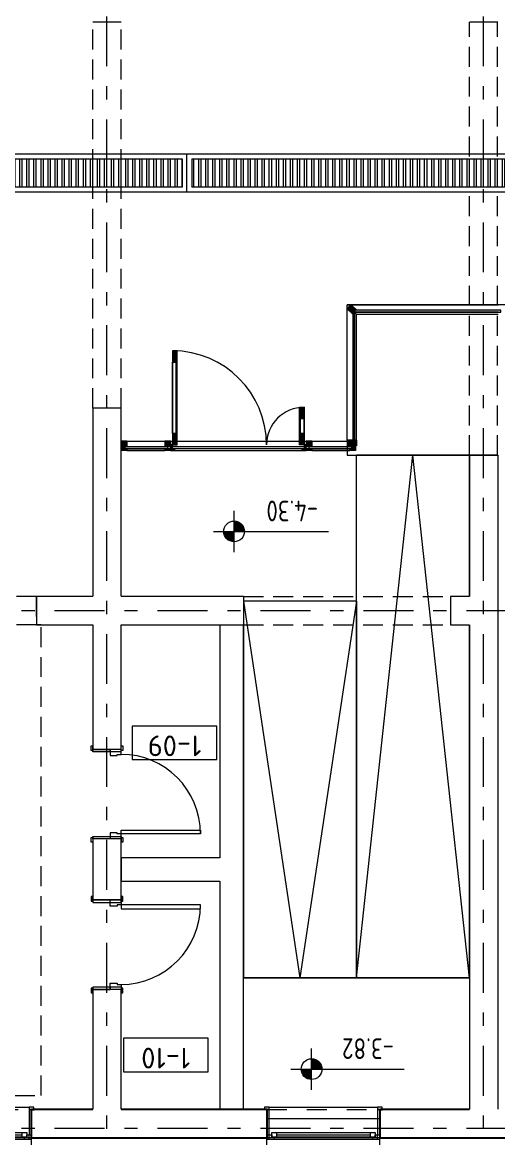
# Model space of a CAD drawing. Header units: millimetres. Extents: x 18162 to 7085488, y 72188 to 247925.
# Drawn here: x 26474 to 31523, y 78546 to 90396 of the extents above; entities that cross this region are included whole.
import ezdxf
from ezdxf.enums import TextEntityAlignment as Align

# ---------------------------------------------------------------- set-up
doc = ezdxf.new("R2010")
doc.units = ezdxf.units.MM
doc.header["$MEASUREMENT"] = 0
for name, pattern in [('Dashed', [423.333333, 211.666667, -211.666667]), ('Double Dashed', [1093.611073, 529.166651, -211.666656, 141.111112, -211.666656]), ('Hidden Line', [317.5, 211.666667, -105.833333]), ('Wipeout_Contour', [1000, 0, -1000])]:
    doc.linetypes.add(name, pattern=pattern)
for name, color, linetype in [('Archicad Doors', 7, 'Continuous'), ('Archicad Windows', 7, 'Continuous'), ('Archicad Zone Stamps', 7, 'Continuous'), ('Finish - Wall', 7, 'Continuous'), ('Interior - Equipment', 7, 'Continuous'), ('Model Unit - Zone A', 7, 'Continuous'), ('Structural - Bearing', 7, 'Continuous'), ('Structural - Grid', 7, 'Continuous')]:
    doc.layers.add(name, color=color, linetype=linetype)
doc.styles.add('GENERATED_STYLE_2', font='')
doc.styles.add('GENERATED_STYLE_3', font='', dxfattribs={"width": 0.8})
doc.styles.get('GENERATED_STYLE_2').set_extended_font_data('ISOCPEUR MON')
doc.styles.get('GENERATED_STYLE_3').set_extended_font_data('ISOCPEUR MON')

# ---------------------------------------------------------------- blocks, each defined once
blk = doc.blocks.new('Straight Ramp 27[1]_3', base_point=(30623, 80246))
at = {"color": 7, "linetype": 'Continuous', "lineweight": 5}
for p, q in [((31223, 85796), (30023, 85796)), ((30023, 80246), (30023, 85796)), ((30023, 80246), (30623, 85796)), ((31223, 80246), (30623, 85796)), ((31223, 80246), (31223, 85796)), ((31223, 80246), (30023, 80246))]:
    blk.add_line(p, q, dxfattribs=at)
blk = doc.blocks.new('Агуулах_1-09_9_3', base_point=(28090, 82741))
at = {"layer": 'Archicad Zone Stamps', "color": 7, "linetype": 'Continuous', "lineweight": 5}
for p, q in [((28540, 82918), (27640, 82918)), ((27640, 82918), (27640, 82563)), ((28540, 82563), (28540, 82918)), ((27640, 82563), (28540, 82563))]:
    blk.add_line(p, q, dxfattribs=at)
at = {"layer": 'Archicad Zone Stamps', "color": 7, "lineweight": 5, "style": 'GENERATED_STYLE_2'}
for tag, p in [('DUMMY_861', (27805, 82599)), ('ROOM_NUMBER', (28090, 82599))]:
    blk.add_attdef(tag, text='', height=220, rotation=180, dxfattribs=at).set_placement(p, align=Align.TOP_CENTER)
blk = doc.blocks.new('Агуулах_1-10_10_3', base_point=(27998, 79423))
at = {"layer": 'Archicad Zone Stamps', "color": 7, "linetype": 'Continuous', "lineweight": 5}
for p, q in [((28448, 79601), (27548, 79601)), ((27548, 79601), (27548, 79246)), ((28448, 79246), (28448, 79601)), ((27548, 79246), (28448, 79246))]:
    blk.add_line(p, q, dxfattribs=at)
at = {"layer": 'Archicad Zone Stamps', "color": 7, "lineweight": 5, "style": 'GENERATED_STYLE_2'}
for tag, p in [('DUMMY_861', (27735, 79281)), ('ROOM_NUMBER', (27998, 79281))]:
    blk.add_attdef(tag, text='', height=220, rotation=180, dxfattribs=at).set_placement(p, align=Align.TOP_CENTER)
blk = doc.blocks.new('Rectangular Door Opening 27[11]_3')
at = {"layer": 'Archicad Doors', "color": 7, "linetype": 'Hidden Line', "lineweight": 13}
for p, q in [((27223, 86296), (27223, 90396)), ((27523, 90396), (27223, 90396)), ((27523, 86296), (27523, 90396)), ((27523, 86296), (27223, 86296))]:
    blk.add_line(p, q, dxfattribs=at)
blk = doc.blocks.new('Door 27[12]_3')
at = {"layer": 'Archicad Doors', "color": 7, "linetype": 'Continuous', "lineweight": 13}
for p, q in [((27204, 82658), (27204, 82708)), ((27204, 82708), (27223, 82708)), ((27223, 82658), (27204, 82658)), ((27223, 82708), (27223, 82658)), ((27223, 82671), (27223, 82708)), ((27223, 82671), (27223, 82708)), ((27223, 82646), (27223, 82671)), ((27223, 82671), (27408, 82671)), ((27408, 82671), (27223, 82671)), ((27408, 82671), (27223, 82671)), ((27408, 82646), (27223, 82646)), ((27408, 82671), (27408, 82646)), ((27408, 82646), (27408, 82671)), ((27523, 82671), (27408, 82671)), ((27523, 82671), (27408, 82671)), ((27523, 82671), (27408, 82671)), ((27523, 82646), (27408, 82646)), ((27408, 82646), (27408, 82606)), ((27408, 82606), (27483, 82606)), ((27483, 82606), (27483, 82618)), ((27483, 82618), (27523, 82618)), ((27523, 82658), (27523, 82708)), ((27523, 82708), (27542, 82708)), ((27523, 82671), (27523, 82708)), ((27523, 82671), (27523, 82708)), ((27523, 82646), (27523, 82671)), ((27542, 82658), (27523, 82658)), ((27523, 82618), (27523, 82646)), ((27542, 82708), (27542, 82658)), ((27483, 81786), (27408, 81786)), ((27408, 81786), (27408, 81746)), ((27483, 81774), (27483, 81786)), ((27523, 81774), (27483, 81774)), ((27523, 81774), (27523, 81814)), ((27523, 81814), (28367, 81814)), ((27523, 81746), (27523, 81774)), ((28367, 81774), (27523, 81774)), ((28367, 81814), (28367, 81774)), ((27204, 81684), (27204, 81734)), ((27204, 81734), (27223, 81734)), ((27223, 81684), (27204, 81684)), ((27223, 81721), (27223, 81746)), ((27223, 81746), (27408, 81746)), ((27223, 81734), (27223, 81684)), ((27408, 81721), (27223, 81721)), ((27408, 81721), (27223, 81721)), ((27408, 81721), (27223, 81721)), ((27223, 81721), (27223, 81684)), ((27223, 81721), (27223, 81684)), ((27408, 81746), (27408, 81721)), ((27408, 81746), (27408, 81721)), ((27408, 81746), (27523, 81746)), ((27523, 81721), (27408, 81721)), ((27523, 81721), (27408, 81721)), ((27523, 81721), (27408, 81721)), ((27523, 81746), (27523, 81721)), ((27523, 81684), (27523, 81734)), ((27523, 81734), (27542, 81734)), ((27523, 81721), (27523, 81684)), ((27523, 81721), (27523, 81684)), ((27542, 81684), (27523, 81684)), ((27542, 81734), (27542, 81684))]:
    blk.add_line(p, q, dxfattribs=at)
blk.add_arc((27523, 81774), 844, 0, 90, dxfattribs=at)
blk = doc.blocks.new('Door 27[13]_3')
at = {"layer": 'Archicad Doors', "color": 7, "linetype": 'Continuous', "lineweight": 13}
for p, q in [((27223, 81108), (27204, 81108)), ((27204, 81108), (27204, 81058)), ((27204, 81058), (27223, 81058)), ((27223, 81058), (27223, 81108)), ((27223, 81071), (27223, 81108)), ((27223, 81071), (27223, 81108)), ((27408, 81071), (27223, 81071)), ((27223, 81071), (27223, 81046)), ((27408, 81071), (27223, 81071)), ((27408, 81071), (27223, 81071)), ((27408, 81046), (27408, 81071)), ((27408, 81046), (27408, 81071)), ((27523, 81071), (27408, 81071)), ((27523, 81071), (27408, 81071)), ((27523, 81071), (27408, 81071)), ((27542, 81108), (27523, 81108)), ((27523, 81108), (27523, 81058)), ((27523, 81071), (27523, 81108)), ((27523, 81071), (27523, 81108)), ((27523, 81046), (27523, 81071)), ((27523, 81058), (27542, 81058)), ((27542, 81058), (27542, 81108)), ((27223, 81046), (27408, 81046)), ((27408, 81046), (27523, 81046)), ((27408, 81006), (27408, 81046)), ((27483, 81006), (27408, 81006)), ((27523, 81018), (27483, 81018)), ((27483, 81018), (27483, 81006)), ((27523, 81046), (27523, 81018)), ((28367, 81018), (27523, 81018)), ((27523, 81018), (27523, 80978)), ((27523, 80978), (28367, 80978)), ((28367, 80978), (28367, 81018)), ((27204, 80134), (27204, 80084)), ((27223, 80134), (27204, 80134)), ((27408, 80146), (27223, 80146)), ((27223, 80146), (27223, 80121)), ((27223, 80084), (27223, 80134)), ((27223, 80121), (27408, 80121)), ((27408, 80121), (27223, 80121)), ((27408, 80121), (27223, 80121)), ((27223, 80121), (27223, 80084)), ((27223, 80121), (27223, 80084)), ((27408, 80186), (27483, 80186)), ((27408, 80146), (27408, 80186)), ((27408, 80121), (27408, 80146)), ((27408, 80146), (27408, 80121)), ((27523, 80146), (27408, 80146)), ((27523, 80121), (27408, 80121)), ((27523, 80121), (27408, 80121)), ((27523, 80121), (27408, 80121)), ((27483, 80186), (27483, 80174)), ((27483, 80174), (27523, 80174)), ((27523, 80174), (27523, 80146)), ((27523, 80146), (27523, 80121)), ((27523, 80134), (27523, 80084)), ((27542, 80134), (27523, 80134)), ((27523, 80121), (27523, 80084)), ((27523, 80121), (27523, 80084)), ((27542, 80084), (27542, 80134)), ((27204, 80084), (27223, 80084)), ((27523, 80084), (27542, 80084))]:
    blk.add_line(p, q, dxfattribs=at)
blk.add_arc((27523, 81018), 844, 270, 0, dxfattribs=at)
blk = doc.blocks.new('Rectangular Door Opening 27[18]_3')
at = {"layer": 'Archicad Doors', "color": 7, "linetype": 'Hidden Line', "lineweight": 13}
for p, q in [((26623, 84296), (21673, 84296)), ((21673, 84296), (21673, 83996)), ((26623, 84296), (26623, 83996)), ((26623, 83996), (21673, 83996))]:
    blk.add_line(p, q, dxfattribs=at)
blk = doc.blocks.new('Rectangular Door Opening 27[19]_3')
at = {"layer": 'Archicad Doors', "color": 7, "linetype": 'Hidden Line', "lineweight": 13}
for p, q in [((28823, 84296), (31023, 84296)), ((28823, 84296), (28823, 83996)), ((31023, 84296), (31023, 83996)), ((28823, 83996), (31023, 83996))]:
    blk.add_line(p, q, dxfattribs=at)
blk = doc.blocks.new('Straight Ramp 27[2]_3', base_point=(29423, 84246))
at = {"color": 7, "linetype": 'Continuous', "lineweight": 5}
for p, q in [((30023, 84246), (28823, 84246)), ((28823, 84246), (28823, 80246)), ((28823, 84246), (29423, 80246)), ((30023, 84246), (29423, 80246)), ((30023, 84246), (30023, 80246)), ((30023, 80246), (28823, 80246))]:
    blk.add_line(p, q, dxfattribs=at)
blk = doc.blocks.new('Rectangular Door Opening 27[21]_3')
at = {"layer": 'Archicad Doors', "color": 7, "linetype": 'Hidden Line', "lineweight": 13}
for p, q in [((31223, 85796), (31223, 90396)), ((31523, 90396), (31223, 90396)), ((31523, 85796), (31523, 90396)), ((31523, 85796), (31223, 85796))]:
    blk.add_line(p, q, dxfattribs=at)
blk = doc.blocks.new('Window 27[3]_3')
at = {"layer": 'Archicad Windows', "color": 7, "linetype": 'Continuous', "lineweight": 13}
for p, q in [((25398, 78871), (25348, 78871)), ((25348, 78871), (25348, 78846)), ((25348, 78846), (25398, 78846)), ((25373, 78846), (25348, 78846)), ((25373, 78846), (25348, 78846)), ((25398, 78846), (25373, 78846)), ((25373, 78846), (25373, 78576)), ((25373, 78576), (25373, 78846)), ((25373, 78576), (25373, 78846)), ((25398, 78871), (26548, 78871)), ((25398, 78846), (25398, 78871)), ((25398, 78576), (25398, 78846)), ((26598, 78871), (26548, 78871)), ((26548, 78871), (26548, 78846)), ((26573, 78846), (26548, 78846)), ((26548, 78846), (26548, 78576)), ((26548, 78846), (26598, 78846)), ((26573, 78576), (26573, 78846)), ((26573, 78576), (26573, 78846)), ((26573, 78576), (26573, 78846)), ((26573, 78846), (26598, 78846)), ((26573, 78846), (26598, 78846)), ((26598, 78846), (26598, 78871)), ((25373, 78576), (25398, 78576)), ((25373, 78576), (25398, 78576)), ((25373, 78546), (25373, 78576)), ((25373, 78546), (25373, 78576)), ((25398, 78576), (25423, 78576)), ((25398, 78526), (25398, 78576)), ((25423, 78601), (25473, 78601)), ((25423, 78551), (25423, 78601)), ((25423, 78576), (25423, 78551)), ((25473, 78601), (26473, 78601)), ((25473, 78601), (25473, 78551)), ((25473, 78601), (26473, 78601)), ((25473, 78576), (26473, 78576)), ((26473, 78551), (26473, 78601)), ((26473, 78601), (26523, 78601)), ((26523, 78601), (26523, 78551)), ((26523, 78551), (26523, 78576)), ((26523, 78576), (26548, 78576)), ((26548, 78576), (26573, 78576)), ((26548, 78576), (26573, 78576)), ((26548, 78526), (26548, 78576)), ((26573, 78546), (26573, 78576)), ((26573, 78546), (26573, 78576)), ((25373, 78536), (25373, 78546)), ((25373, 78536), (25373, 78546)), ((25373, 78526), (25373, 78536)), ((25373, 78526), (25373, 78536)), ((25398, 78526), (25373, 78526)), ((25373, 78446), (25373, 78526)), ((25448, 78526), (25398, 78526)), ((25423, 78551), (25448, 78551)), ((25473, 78551), (25423, 78551)), ((25448, 78551), (25448, 78526)), ((26498, 78526), (25448, 78526)), ((26473, 78551), (25473, 78551)), ((26523, 78551), (26473, 78551)), ((26498, 78526), (26498, 78551)), ((26498, 78551), (26523, 78551)), ((26548, 78526), (26498, 78526)), ((26573, 78526), (26548, 78526)), ((26573, 78536), (26573, 78546)), ((26573, 78536), (26573, 78546)), ((26573, 78526), (26573, 78536)), ((26573, 78526), (26573, 78536)), ((26573, 78446), (26573, 78526)), ((25373, 78326), (25373, 78446)), ((26573, 78326), (26573, 78446)), ((25373, 78326), (26573, 78326))]:
    blk.add_line(p, q, dxfattribs=at)
at = {"layer": 'Archicad Windows', "color": 7, "linetype": 'Dashed', "lineweight": 13}
blk.add_line((25373, 78846), (26573, 78846), dxfattribs=at)
blk = doc.blocks.new('Window 27[4]_3')
at = {"layer": 'Archicad Windows', "color": 7, "linetype": 'Continuous', "lineweight": 13}
for p, q in [((29098, 78871), (29048, 78871)), ((29048, 78871), (29048, 78846)), ((29048, 78846), (29098, 78846)), ((29073, 78846), (29048, 78846)), ((29073, 78846), (29048, 78846)), ((29098, 78846), (29073, 78846)), ((29073, 78846), (29073, 78576)), ((29073, 78576), (29073, 78846)), ((29073, 78576), (29073, 78846)), ((29098, 78871), (30248, 78871)), ((29098, 78846), (29098, 78871)), ((29098, 78576), (29098, 78846)), ((30298, 78871), (30248, 78871)), ((30248, 78871), (30248, 78846)), ((30273, 78846), (30248, 78846)), ((30248, 78846), (30248, 78576)), ((30248, 78846), (30298, 78846)), ((30273, 78576), (30273, 78846)), ((30273, 78576), (30273, 78846)), ((30273, 78576), (30273, 78846)), ((30273, 78846), (30298, 78846)), ((30273, 78846), (30298, 78846)), ((30298, 78846), (30298, 78871)), ((29073, 78576), (29098, 78576)), ((29073, 78576), (29098, 78576)), ((29073, 78546), (29073, 78576)), ((29073, 78546), (29073, 78576)), ((29098, 78576), (29123, 78576)), ((29098, 78526), (29098, 78576)), ((29123, 78601), (29173, 78601)), ((29123, 78551), (29123, 78601)), ((29123, 78576), (29123, 78551)), ((29173, 78601), (30173, 78601)), ((29173, 78601), (29173, 78551)), ((29173, 78601), (30173, 78601)), ((29173, 78576), (30173, 78576)), ((30173, 78551), (30173, 78601)), ((30173, 78601), (30223, 78601)), ((30223, 78601), (30223, 78551)), ((30223, 78551), (30223, 78576)), ((30223, 78576), (30248, 78576)), ((30248, 78576), (30273, 78576)), ((30248, 78576), (30273, 78576)), ((30248, 78526), (30248, 78576)), ((30273, 78546), (30273, 78576)), ((30273, 78546), (30273, 78576)), ((29073, 78536), (29073, 78546)), ((29073, 78536), (29073, 78546)), ((29073, 78526), (29073, 78536)), ((29073, 78526), (29073, 78536)), ((29098, 78526), (29073, 78526)), ((29073, 78446), (29073, 78526)), ((29148, 78526), (29098, 78526)), ((29123, 78551), (29148, 78551)), ((29173, 78551), (29123, 78551)), ((29148, 78551), (29148, 78526)), ((30198, 78526), (29148, 78526)), ((30173, 78551), (29173, 78551)), ((30223, 78551), (30173, 78551)), ((30198, 78526), (30198, 78551)), ((30198, 78551), (30223, 78551)), ((30248, 78526), (30198, 78526)), ((30273, 78526), (30248, 78526)), ((30273, 78536), (30273, 78546)), ((30273, 78536), (30273, 78546)), ((30273, 78526), (30273, 78536)), ((30273, 78526), (30273, 78536)), ((30273, 78446), (30273, 78526)), ((29073, 78326), (29073, 78446)), ((30273, 78326), (30273, 78446)), ((29073, 78326), (30273, 78326))]:
    blk.add_line(p, q, dxfattribs=at)
at = {"layer": 'Archicad Windows', "color": 7, "linetype": 'Dashed', "lineweight": 13}
blk.add_line((29073, 78846), (30273, 78846), dxfattribs=at)
blk = doc.blocks.new('Standard grid marker[17]_3', base_point=(18162, 78646))
at = {"layer": 'Structural - Grid', "color": 13, "linetype": 'Double Dashed', "lineweight": 13}
blk.add_line((19162, 78646), (53724, 78646), dxfattribs=at)
at = {"layer": 'Structural - Grid', "color": 13, "lineweight": 13, "style": 'GENERATED_STYLE_3'}
blk.add_attdef('AC_MarkerText_1', text='', height=250, rotation=180, dxfattribs=at).set_placement((55024, 78521), align=Align.TOP_CENTER)
blk = doc.blocks.new('Standard grid marker[18]_3', base_point=(18162, 84146))
at = {"layer": 'Structural - Grid', "color": 13, "linetype": 'Double Dashed', "lineweight": 13}
blk.add_line((19162, 84146), (53724, 84146), dxfattribs=at)
at = {"layer": 'Structural - Grid', "color": 13, "lineweight": 13, "style": 'GENERATED_STYLE_3'}
blk.add_attdef('AC_MarkerText_1', text='', height=250, rotation=180, dxfattribs=at).set_placement((55024, 84021), align=Align.TOP_CENTER)
blk = doc.blocks.new('Standard grid marker[23]_3', base_point=(31373, 72524))
at = {"layer": 'Structural - Grid', "color": 13, "linetype": 'Double Dashed', "lineweight": 13}
blk.add_line((31373, 73524), (31373, 100185), dxfattribs=at)
at = {"layer": 'Structural - Grid', "color": 13, "lineweight": 13, "style": 'GENERATED_STYLE_3'}
blk.add_attdef('AC_MarkerText_1', text='', height=250, rotation=180, dxfattribs=at).set_placement((31373, 101360), align=Align.TOP_CENTER)
blk = doc.blocks.new('Standard grid marker[24]_3', base_point=(27373, 72524))
at = {"layer": 'Structural - Grid', "color": 13, "linetype": 'Double Dashed', "lineweight": 13}
blk.add_line((27373, 73524), (27373, 100185), dxfattribs=at)
at = {"layer": 'Structural - Grid', "color": 13, "lineweight": 13, "style": 'GENERATED_STYLE_3'}
blk.add_attdef('AC_MarkerText_1', text='', height=250, rotation=180, dxfattribs=at).set_placement((27373, 101360), align=Align.TOP_CENTER)

msp = doc.modelspace()

# ---------------------------------------------------------------- hatches: boundary and pattern name
at = {"linetype": 'Continuous', "lineweight": 13}
h = msp.add_hatch(dxfattribs=at)
h.set_pattern_fill('ANSI32_0003', color=8, style=0, pattern_type=2)
h.set_pattern_definition([(90, (-1077.17, 127250.74), (-75, 0), []), (90, (-1052.17, 127275.74), (-75, 0), [])])
h.paths.add_polyline_path([(28173.5, 88645.7), (28173.5, 88945.7), (24273.5, 88945.7), (24273.5, 88645.7)])
h = msp.add_hatch(dxfattribs=at)
h.set_pattern_fill('ANSI32_0003', color=8, style=0, pattern_type=2)
h.set_pattern_definition([(90, (2922.83, 127250.74), (-75, 0), []), (90, (2947.83, 127275.74), (-75, 0), [])])
h.paths.add_polyline_path([(32173.5, 88645.7), (32173.5, 88945.7), (28273.5, 88945.7), (28273.5, 88645.7)])
for points in [[(28724, 84986.5), (28834, 84986.5), (28825.7, 85028.6), (28801.8, 85064.3), (28766.1, 85088.2), (28724, 85096.5)], [(28724, 84986.5), (28614, 84986.5), (28622.4, 84944.4), (28646.3, 84908.8), (28681.9, 84884.9), (28724, 84876.5)], [(29546.4, 79274), (29656.4, 79274), (29648, 79316.1), (29624.2, 79351.8), (29588.5, 79375.7), (29546.4, 79384)], [(29546.4, 79274), (29436.4, 79274), (29444.8, 79232), (29468.6, 79196.3), (29504.3, 79172.4), (29546.4, 79164)]]:
    msp.add_hatch(color=13, dxfattribs=at).paths.add_polyline_path(points)

# ---------------------------------------------------------------- linework, layer by layer
at = {"color": 7, "linetype": 'Continuous', "lineweight": 5}
for p, q in [((28223.5, 88995.7), (24223.5, 88995.7)), ((28223.5, 88595.7), (28223.5, 88995.7)), ((28223.5, 88595.7), (28223.5, 88995.7)), ((32223.5, 88995.7), (28223.5, 88995.7)), ((28223.5, 88595.7), (28223.5, 88995.7)), ((28223.5, 88595.7), (28223.5, 88995.7)), ((28223.5, 88595.7), (28223.5, 88995.7)), ((28223.5, 88595.7), (28223.5, 88995.7)), ((24273.5, 88945.7), (28173.5, 88945.7)), ((28173.5, 88945.7), (28173.5, 88645.7)), ((28273.5, 88945.7), (32173.5, 88945.7)), ((28273.5, 88945.7), (28273.5, 88645.7)), ((28173.5, 88645.7), (24273.5, 88645.7)), ((32173.5, 88645.7), (28273.5, 88645.7)), ((24223.5, 88595.7), (28223.5, 88595.7)), ((28223.5, 88595.7), (32223.5, 88595.7))]:
    msp.add_line(p, q, dxfattribs=at)
at = {"color": 13, "linetype": 'Continuous', "lineweight": 13}
for p, q in [((28724, 84766.5), (28724, 85206.5)), ((28504, 84986.5), (29726.1, 84986.5)), ((29546.4, 79054), (29546.4, 79494)), ((29326.4, 79274), (30530.9, 79274))]:
    msp.add_line(p, q, dxfattribs=at)
for centre in [(28724, 84986.5), (29546.4, 79274)]:
    msp.add_circle(centre, 110, dxfattribs=at)
at = {"layer": 'Structural - Bearing', "color": 7, "linetype": 'Continuous', "lineweight": 20}
msp.add_line((31523.5, 90395.7), (31223.5, 90395.7), dxfattribs=at)
at = {"layer": 'Structural - Bearing', "color": 7, "linetype": 'Continuous', "lineweight": 13, "flags": 128}
msp.add_lwpolyline([(31223.5, 80245.7), (31223.5, 78745.7), (28823.5, 78745.7), (28823.5, 80245.7)], close=True, dxfattribs=at)

# ---------------------------------------------------------------- block references
at = {"color": 7, "linetype": 'Continuous', "lineweight": 5}
msp.add_blockref('Straight Ramp 27[1]_3', (30623.5, 80245.7), dxfattribs=at)
at = {"layer": 'Model Unit - Zone A', "color": 7, "linetype": 'Continuous', "lineweight": 5}
for name, p, values in [('Агуулах_1-09_9_3', (28090.4, 82740.8), {'ROOM_NUMBER': '1-09'}), ('Агуулах_1-10_10_3', (27998.1, 79423.3), {'ROOM_NUMBER': '1-10'})]:
    msp.add_blockref(name, p, dxfattribs=at).add_auto_attribs(values)

# ---------------------------------------------------------------- texts
at = {"color": 13, "lineweight": 13, "char_height": 220, "attachment_point": 7, "rotation": 180, "style": 'GENERATED_STYLE_3'}
for s, insert in [('\\A1;{\\pql;\\fISOCPEUR MON|b0|i0|c0|p0;\\W0.800000;-4.30}', (29616.1, 85314.4)), ('\\A1;{\\pql;\\fISOCPEUR MON|b0|i0|c0|p0;\\W0.800000;-3.82}', (30420.9, 79601.9))]:
    msp.add_mtext(s, dxfattribs=dict(at, insert=insert))

# ---------------------------------------------------------------- wipeouts: each hides what was drawn before it
at = {"color": 254, "linetype": 'Wipeout_Contour', "lineweight": 0, "ltscale": 363432.491705}
msp.add_wipeout([(28118.5, 86025.7), (28118.5, 86785.7), (28068.5, 86785.7), (28068.5, 86025.7)], dxfattribs=at).dxf.layer = 'Archicad Doors'
at = {"color": 254, "linetype": 'Wipeout_Contour', "lineweight": 0, "ltscale": 364002.350566}
msp.add_wipeout([(29418.5, 86025.7), (29468.5, 86025.7), (29468.5, 86185.7), (29418.5, 86185.7)], dxfattribs=at).dxf.layer = 'Archicad Doors'
at = {"color": 254, "linetype": 'Wipeout_Contour', "lineweight": 0, "ltscale": 361189.169136}
msp.add_wipeout([(27583.5, 85885.7), (27988.5, 85885.7), (27988.5, 85945.7), (27583.5, 85945.7)], dxfattribs=at).dxf.layer = 'Finish - Wall'
at = {"color": 254, "linetype": 'Wipeout_Contour', "lineweight": 0, "ltscale": 362427.253344}
msp.add_wipeout([(28048.5, 85885.7), (29488.5, 85885.7), (29488.5, 85945.7), (28048.5, 85945.7)], dxfattribs=at).dxf.layer = 'Finish - Wall'
at = {"color": 254, "linetype": 'Wipeout_Contour', "lineweight": 0, "ltscale": 363684.71262}
msp.add_wipeout([(29548.5, 85885.7), (29953.5, 85885.7), (29953.5, 85945.7), (29548.5, 85945.7)], dxfattribs=at).dxf.layer = 'Finish - Wall'
at = {"color": 254, "linetype": 'Wipeout_Contour', "lineweight": 0, "ltscale": 389601.681099}
msp.add_wipeout([(27523.5, 96545.7), (27223.5, 96545.7), (27223.5, 90395.7), (27523.5, 90395.7)], dxfattribs=at).dxf.layer = 'Structural - Bearing'
at = {"color": 254, "linetype": 'Wipeout_Contour', "lineweight": 0, "ltscale": 350856.967856}
msp.add_wipeout([(27523.5, 83995.7), (27223.5, 83995.7), (27223.5, 82670.7), (27523.5, 82670.7)], dxfattribs=at).dxf.layer = 'Structural - Bearing'
at = {"color": 254, "linetype": 'Wipeout_Contour', "lineweight": 0, "ltscale": 343501.827269}
msp.add_wipeout([(27523.5, 81720.7), (27223.5, 81720.7), (27223.5, 81070.7), (27523.5, 81070.7)], dxfattribs=at).dxf.layer = 'Structural - Bearing'
at = {"color": 254, "linetype": 'Wipeout_Contour', "lineweight": 0, "ltscale": 333326.78498}
msp.add_wipeout([(26573.5, 78545.7), (26573.5, 78535.7), (29073.5, 78535.7), (29073.5, 78545.7)], dxfattribs=at).dxf.layer = 'Structural - Bearing'

# ---------------------------------------------------------------- next in the draw order: hatches: boundary and pattern name
at = {"layer": 'Archicad Doors', "linetype": 'Continuous', "lineweight": 9}
for points in [[(28118.5, 86785.7), (28118.5, 86905.7), (28068.5, 86905.7), (28068.5, 86785.7)], [(29418.5, 86185.7), (29468.5, 86185.7), (29468.5, 86305.7), (29418.5, 86305.7)]]:
    msp.add_hatch(color=7, dxfattribs=at).paths.add_polyline_path(points)

# ---------------------------------------------------------------- next in the draw order: linework, layer by layer
at = {"layer": 'Archicad Doors', "color": 7, "linetype": 'Continuous', "lineweight": 13}
for p, q in [((28068.5, 86025.7), (28068.5, 86785.7)), ((28108.5, 86025.7), (28108.5, 86785.7)), ((28118.5, 86025.7), (28118.5, 86785.7)), ((29418.5, 86025.7), (29418.5, 86185.7)), ((29428.5, 86025.7), (29428.5, 86185.7)), ((29468.5, 86025.7), (29468.5, 86185.7))]:
    msp.add_line(p, q, dxfattribs=at)
at = {"layer": 'Archicad Doors', "color": 7, "linetype": 'Continuous', "lineweight": 13, "flags": 128}
for points in [[(28118.5, 86785.7), (28118.5, 86905.7), (28068.5, 86905.7), (28068.5, 86785.7)], [(28118.5, 86025.7), (28118.5, 86785.7), (28068.5, 86785.7), (28068.5, 86025.7)], [(29418.5, 86185.7), (29418.5, 86305.7), (29468.5, 86305.7), (29468.5, 86185.7)], [(29418.5, 86025.7), (29418.5, 86185.7), (29468.5, 86185.7), (29468.5, 86025.7)]]:
    msp.add_lwpolyline(points, close=True, dxfattribs=at)
at = {"layer": 'Finish - Wall', "color": 7, "linetype": 'Continuous', "lineweight": 13}
for p, q in [((27583.5, 85945.7), (27523.5, 85945.7)), ((28048.5, 85945.7), (27988.5, 85945.7)), ((29548.5, 85945.7), (29488.5, 85945.7)), ((30013.5, 85945.7), (29953.5, 85945.7))]:
    msp.add_line(p, q, dxfattribs=at)
at = {"layer": 'Finish - Wall', "color": 7, "linetype": 'Continuous', "lineweight": 13, "flags": 128}
for points in [[(27583.5, 85945.7), (27988.5, 85945.7)], [(28048.5, 85945.7), (29488.5, 85945.7)], [(29548.5, 85945.7), (29953.5, 85945.7)]]:
    msp.add_lwpolyline(points, dxfattribs=at)
at = {"layer": 'Structural - Bearing', "color": 7, "linetype": 'Continuous', "lineweight": 20}
for p, q in [((27523.5, 90395.7), (27223.5, 90395.7)), ((27223.5, 82670.7), (27223.5, 82707.7)), ((27408.5, 82670.7), (27223.5, 82670.7)), ((27523.5, 82670.7), (27408.5, 82670.7)), ((27523.5, 82670.7), (27523.5, 82707.7)), ((27223.5, 81720.7), (27223.5, 81683.7)), ((27408.5, 81720.7), (27223.5, 81720.7)), ((27523.5, 81720.7), (27408.5, 81720.7)), ((27523.5, 81720.7), (27523.5, 81683.7)), ((27223.5, 81070.7), (27223.5, 81107.7)), ((27408.5, 81070.7), (27223.5, 81070.7)), ((27523.5, 81070.7), (27408.5, 81070.7)), ((27523.5, 81070.7), (27523.5, 81107.7))]:
    msp.add_line(p, q, dxfattribs=at)
at = {"layer": 'Structural - Bearing', "color": 7, "linetype": 'Continuous', "lineweight": 20, "flags": 128}
for points in [[(27223.5, 83995.7), (27223.5, 82670.7)], [(27523.5, 82670.7), (27523.5, 83995.7)], [(27223.5, 81720.7), (27223.5, 81070.7)], [(27523.5, 81070.7), (27523.5, 81720.7)]]:
    msp.add_lwpolyline(points, dxfattribs=at)

# ---------------------------------------------------------------- next in the draw order: block references
at = {"layer": 'Archicad Doors', "color": 7, "linetype": 'Continuous', "lineweight": 13}
msp.add_blockref('Door 27[12]_3', (0, 0), dxfattribs=at)

# ---------------------------------------------------------------- next in the draw order: wipeouts: each hides what was drawn before it
at = {"color": 254, "linetype": 'Wipeout_Contour', "lineweight": 0, "ltscale": 360960.820881}
msp.add_wipeout([(27988.5, 85865.7), (27583.5, 85865.7), (27583.5, 85845.7), (27988.5, 85845.7)], dxfattribs=at).dxf.layer = 'Finish - Wall'
at = {"color": 254, "linetype": 'Wipeout_Contour', "lineweight": 0, "ltscale": 362199.684188}
msp.add_wipeout([(29488.5, 85865.7), (28048.5, 85865.7), (28048.5, 85845.7), (29488.5, 85845.7)], dxfattribs=at).dxf.layer = 'Finish - Wall'
at = {"color": 254, "linetype": 'Wipeout_Contour', "lineweight": 0, "ltscale": 363457.93201}
msp.add_wipeout([(29953.5, 85865.7), (29548.5, 85865.7), (29548.5, 85845.7), (29953.5, 85845.7)], dxfattribs=at).dxf.layer = 'Finish - Wall'
at = {"color": 254, "linetype": 'Wipeout_Contour', "lineweight": 0, "ltscale": 358868.81514}
msp.add_wipeout([(31223.5, 84295.7), (31023.5, 84295.7), (31023.5, 83995.7), (31223.5, 83995.7)], dxfattribs=at).dxf.layer = 'Structural - Bearing'
at = {"color": 254, "linetype": 'Wipeout_Contour', "lineweight": 0, "ltscale": 345338.6841}
msp.add_wipeout([(28573.5, 83995.7), (28573.5, 78845.7), (28823.5, 78845.7), (28823.5, 83995.7)], dxfattribs=at).dxf.layer = 'Structural - Bearing'
at = {"color": 254, "linetype": 'Wipeout_Contour', "lineweight": 0, "ltscale": 336260.505103}
msp.add_wipeout([(27223.5, 78845.7), (27523.5, 78845.7), (27523.5, 80120.7), (27223.5, 80120.7)], dxfattribs=at).dxf.layer = 'Structural - Bearing'

# ---------------------------------------------------------------- next in the draw order: linework, layer by layer
at = {"layer": 'Structural - Bearing', "color": 7, "linetype": 'Continuous', "lineweight": 20}
for p, q in [((31023.5, 84295.7), (31023.5, 83995.7)), ((27223.5, 80120.7), (27223.5, 80083.7)), ((27408.5, 80120.7), (27223.5, 80120.7)), ((27523.5, 80120.7), (27408.5, 80120.7)), ((27523.5, 80120.7), (27523.5, 80083.7))]:
    msp.add_line(p, q, dxfattribs=at)
at = {"layer": 'Structural - Bearing', "color": 7, "linetype": 'Continuous', "lineweight": 20, "flags": 128}
for points in [[(31223.5, 84295.7), (31023.5, 84295.7)], [(28573.5, 83995.7), (28573.5, 81520.7)], [(28823.5, 83995.7), (28573.5, 83995.7)], [(28823.5, 78845.7), (28823.5, 83995.7)], [(31023.5, 83995.7), (31223.5, 83995.7)], [(28573.5, 81270.7), (28573.5, 78845.7)], [(27223.5, 80120.7), (27223.5, 78845.7)], [(27523.5, 78845.7), (27523.5, 80120.7)], [(28573.5, 78845.7), (28823.5, 78845.7)]]:
    msp.add_lwpolyline(points, dxfattribs=at)

# ---------------------------------------------------------------- next in the draw order: block references
at = {"layer": 'Archicad Doors', "color": 7, "linetype": 'Continuous', "lineweight": 13}
msp.add_blockref('Door 27[13]_3', (0, 0), dxfattribs=at)

# ---------------------------------------------------------------- next in the draw order: wipeouts: each hides what was drawn before it
at = {"color": 254, "linetype": 'Wipeout_Contour', "lineweight": 0, "ltscale": 362276.413634}
msp.add_wipeout([(28018.5, 85885.7), (28018.5, 85865.7), (29518.5, 85865.7), (29518.5, 85885.7)], dxfattribs=at).dxf.layer = 'Finish - Wall'

# ---------------------------------------------------------------- next in the draw order: wipeouts: each hides what was drawn before it
at = {"color": 254, "linetype": 'Wipeout_Contour', "lineweight": 0, "ltscale": 361043.307628}
msp.add_wipeout([(27563.5, 85885.7), (27563.5, 85865.7), (28018.5, 85865.7), (28018.5, 85885.7)], dxfattribs=at).dxf.layer = 'Finish - Wall'
at = {"color": 254, "linetype": 'Wipeout_Contour', "lineweight": 0, "ltscale": 363527.187588}
msp.add_wipeout([(29518.5, 85885.7), (29518.5, 85865.7), (29973.5, 85865.7), (29973.5, 85885.7)], dxfattribs=at).dxf.layer = 'Finish - Wall'
at = {"color": 254, "linetype": 'Wipeout_Contour', "lineweight": 0, "ltscale": 352421.129926}
msp.add_wipeout([(31223.5, 78845.7), (31523.5, 78845.7), (31523.5, 85795.7), (31223.5, 85795.7)], dxfattribs=at).dxf.layer = 'Structural - Bearing'
at = {"color": 254, "linetype": 'Wipeout_Contour', "lineweight": 0, "ltscale": 344377.024637}
msp.add_wipeout([(28573.5, 81520.7), (27523.5, 81520.7), (27523.5, 81270.7), (28573.5, 81270.7)], dxfattribs=at).dxf.layer = 'Structural - Bearing'
at = {"color": 254, "linetype": 'Wipeout_Contour', "lineweight": 0, "ltscale": 500639.885377}
msp.add_wipeout([(26573.5, 78545.7), (29073.5, 78545.7), (29073.5, 78575.7), (29073.5, 78845.7), (26573.5, 78845.7), (26573.5, 78575.7)], dxfattribs=at).dxf.layer = 'Structural - Bearing'

# ---------------------------------------------------------------- next in the draw order: hatches: boundary and pattern name
at = {"layer": 'Archicad Doors', "linetype": 'Continuous', "lineweight": 9}
for points in [[(28118.5, 85905.7), (28118.5, 86025.7), (28068.5, 86025.7), (28068.5, 85905.7)], [(29418.5, 85905.7), (29468.5, 85905.7), (29468.5, 86025.7), (29418.5, 86025.7)], [(28048.5, 85850.7), (28093.5, 85850.7), (28093.5, 85855.7), (28068.5, 85855.7), (28068.5, 85905.7), (28048.5, 85905.7)], [(29488.5, 85905.7), (29468.5, 85905.7), (29468.5, 85855.7), (29443.5, 85855.7), (29443.5, 85850.7), (29488.5, 85850.7)]]:
    msp.add_hatch(color=7, dxfattribs=at).paths.add_polyline_path(points)
at = {"layer": 'Finish - Wall', "linetype": 'Continuous', "lineweight": 9}
for points in [[(27563.5, 85885.7), (27583.5, 85885.7), (27583.5, 85945.7), (27523.5, 85945.7), (27523.5, 85845.7), (27583.5, 85845.7), (27583.5, 85865.7), (27563.5, 85865.7)], [(27988.5, 85885.7), (28048.5, 85885.7), (28048.5, 85945.7), (27988.5, 85945.7)], [(29488.5, 85885.7), (29548.5, 85885.7), (29548.5, 85945.7), (29488.5, 85945.7)], [(29973.5, 85885.7), (29973.5, 85865.7), (29953.5, 85865.7), (29953.5, 85845.7), (30013.5, 85845.7), (30013.5, 85945.7), (29953.5, 85945.7), (29953.5, 85885.7)], [(27988.5, 85865.7), (27988.5, 85845.7), (28048.5, 85845.7), (28048.5, 85865.7)], [(29488.5, 85865.7), (29488.5, 85845.7), (29548.5, 85845.7), (29548.5, 85865.7)]]:
    msp.add_hatch(color=7, dxfattribs=at).paths.add_polyline_path(points)
at = {"layer": 'Finish - Wall', "linetype": 'Continuous', "lineweight": 13}
for points in [[(28018.5, 85865.7), (28018.5, 85885.7), (27563.5, 85885.7), (27563.5, 85865.7)], [(29973.5, 85865.7), (29973.5, 85885.7), (29518.5, 85885.7), (29518.5, 85865.7)]]:
    msp.add_hatch(color=7, dxfattribs=at).paths.add_polyline_path(points)

# ---------------------------------------------------------------- next in the draw order: linework, layer by layer
at = {"layer": 'Archicad Doors', "color": 7, "linetype": 'Continuous', "lineweight": 13, "flags": 128}
for points in [[(28118.5, 85905.7), (28118.5, 86025.7), (28068.5, 86025.7), (28068.5, 85905.7)], [(29418.5, 85905.7), (29418.5, 86025.7), (29468.5, 86025.7), (29468.5, 85905.7)], [(28048.5, 85850.7), (28093.5, 85850.7), (28093.5, 85855.7), (28068.5, 85855.7), (28068.5, 85905.7), (28048.5, 85905.7)], [(29488.5, 85905.7), (29468.5, 85905.7), (29468.5, 85855.7), (29443.5, 85855.7), (29443.5, 85850.7), (29488.5, 85850.7)]]:
    msp.add_lwpolyline(points, close=True, dxfattribs=at)
at = {"layer": 'Archicad Doors', "color": 7, "linetype": 'Continuous', "lineweight": 13}
for centre, radius, start, end in [((28068.5, 85905.7), 1000, 0, 90), ((29468.5, 85905.7), 400, 90, 180)]:
    msp.add_arc(centre, radius, start, end, dxfattribs=at)
at = {"layer": 'Finish - Wall', "color": 7, "linetype": 'Continuous', "lineweight": 13}
for p, q in [((27523.5, 85945.7), (27523.5, 85845.7)), ((27583.5, 85945.7), (27583.5, 85885.7)), ((27988.5, 85945.7), (27988.5, 85885.7)), ((28048.5, 85945.7), (28048.5, 85885.7)), ((29488.5, 85945.7), (29488.5, 85885.7)), ((29548.5, 85945.7), (29548.5, 85885.7)), ((29953.5, 85945.7), (29953.5, 85885.7)), ((30013.5, 85945.7), (30013.5, 85845.7)), ((27583.5, 85845.7), (27523.5, 85845.7)), ((27563.5, 85885.7), (27563.5, 85865.7)), ((27583.5, 85885.7), (27563.5, 85885.7)), ((27583.5, 85865.7), (27563.5, 85865.7)), ((27583.5, 85865.7), (27583.5, 85845.7)), ((28048.5, 85885.7), (27988.5, 85885.7)), ((27988.5, 85865.7), (27988.5, 85845.7)), ((28048.5, 85865.7), (27988.5, 85865.7)), ((28048.5, 85845.7), (27988.5, 85845.7)), ((28048.5, 85865.7), (28048.5, 85845.7)), ((29548.5, 85885.7), (29488.5, 85885.7)), ((29488.5, 85865.7), (29488.5, 85845.7)), ((29548.5, 85865.7), (29488.5, 85865.7)), ((29548.5, 85845.7), (29488.5, 85845.7)), ((29548.5, 85865.7), (29548.5, 85845.7)), ((29973.5, 85885.7), (29953.5, 85885.7)), ((29973.5, 85865.7), (29953.5, 85865.7)), ((29953.5, 85865.7), (29953.5, 85845.7)), ((30013.5, 85845.7), (29953.5, 85845.7)), ((29973.5, 85885.7), (29973.5, 85865.7))]:
    msp.add_line(p, q, dxfattribs=at)
at = {"layer": 'Finish - Wall', "color": 7, "linetype": 'Continuous', "lineweight": 13, "flags": 128}
for points in [[(28018.5, 85865.7), (28018.5, 85885.7), (27563.5, 85885.7), (27563.5, 85865.7)], [(29973.5, 85865.7), (29973.5, 85885.7), (29518.5, 85885.7), (29518.5, 85865.7)]]:
    msp.add_lwpolyline(points, close=True, dxfattribs=at)
for points in [[(27988.5, 85885.7), (27583.5, 85885.7)], [(27988.5, 85865.7), (27583.5, 85865.7)], [(27583.5, 85845.7), (27988.5, 85845.7)], [(29488.5, 85885.7), (28048.5, 85885.7)], [(29488.5, 85865.7), (28048.5, 85865.7)], [(28048.5, 85845.7), (29488.5, 85845.7)], [(29953.5, 85885.7), (29548.5, 85885.7)], [(29953.5, 85865.7), (29548.5, 85865.7)], [(29548.5, 85845.7), (29953.5, 85845.7)]]:
    msp.add_lwpolyline(points, dxfattribs=at)
at = {"layer": 'Structural - Bearing', "color": 7, "linetype": 'Continuous', "lineweight": 20}
msp.add_line((31523.5, 85795.7), (31223.5, 85795.7), dxfattribs=at)
at = {"layer": 'Structural - Bearing', "color": 7, "linetype": 'Continuous', "lineweight": 25}
for p, q in [((26573.5, 78845.7), (26598.5, 78845.7)), ((26573.5, 78575.7), (26573.5, 78845.7)), ((29073.5, 78845.7), (29048.5, 78845.7)), ((29073.5, 78575.7), (29073.5, 78845.7)), ((26573.5, 78545.7), (26573.5, 78575.7)), ((29073.5, 78545.7), (29073.5, 78575.7)), ((26573.5, 78545.7), (29073.5, 78545.7)), ((26573.5, 78535.7), (26573.5, 78545.7)), ((29073.5, 78535.7), (29073.5, 78545.7))]:
    msp.add_line(p, q, dxfattribs=at)
at = {"layer": 'Structural - Bearing', "color": 7, "linetype": 'Continuous', "lineweight": 13, "flags": 128}
msp.add_lwpolyline([(29923.5, 87395.7), (29923.5, 85795.7), (31523.5, 85795.7), (31523.5, 78745.7), (33673.5, 78745.7), (33673.5, 85595.7), (37773.5, 85595.7), (37773.5, 87395.7)], close=True, dxfattribs=at)
at = {"layer": 'Structural - Bearing', "color": 7, "linetype": 'Continuous', "lineweight": 20, "flags": 128}
for points in [[(31223.5, 85795.7), (31223.5, 84295.7)], [(31223.5, 83995.7), (31223.5, 78845.7)], [(28573.5, 81520.7), (27523.5, 81520.7)], [(27523.5, 81520.7), (27523.5, 81270.7)], [(27523.5, 81270.7), (28573.5, 81270.7)]]:
    msp.add_lwpolyline(points, dxfattribs=at)
at = {"layer": 'Structural - Bearing', "color": 7, "linetype": 'Continuous', "lineweight": 25, "flags": 128}
for points in [[(27223.5, 78845.7), (26573.5, 78845.7)], [(29073.5, 78845.7), (27523.5, 78845.7)]]:
    msp.add_lwpolyline(points, dxfattribs=at)

# ---------------------------------------------------------------- next in the draw order: block references
at = {"layer": 'Archicad Doors', "color": 7, "linetype": 'Hidden Line', "lineweight": 13}
msp.add_blockref('Rectangular Door Opening 27[21]_3', (0, 0), dxfattribs=at)
at = {"layer": 'Archicad Windows', "color": 7, "linetype": 'Continuous', "lineweight": 13}
msp.add_blockref('Window 27[3]_3', (0, 0), dxfattribs=at)

# ---------------------------------------------------------------- next in the draw order: wipeouts: each hides what was drawn before it
at = {"color": 254, "linetype": 'Wipeout_Contour', "lineweight": 0, "ltscale": 358324.389204}
msp.add_wipeout([(27223.5, 84295.7), (27523.5, 84295.7), (27523.5, 86295.7), (27223.5, 86295.7)], dxfattribs=at).dxf.layer = 'Structural - Bearing'
at = {"color": 254, "linetype": 'Wipeout_Contour', "lineweight": 0, "ltscale": 512066.728623}
msp.add_wipeout([(30273.5, 78545.7), (35773.5, 78545.7), (35773.5, 78575.7), (35773.5, 78845.7), (30273.5, 78845.7), (30273.5, 78575.7)], dxfattribs=at).dxf.layer = 'Structural - Bearing'

# ---------------------------------------------------------------- next in the draw order: linework, layer by layer
at = {"layer": 'Structural - Bearing', "color": 7, "linetype": 'Continuous', "lineweight": 20}
msp.add_line((27523.5, 86295.7), (27223.5, 86295.7), dxfattribs=at)
at = {"layer": 'Structural - Bearing', "color": 7, "linetype": 'Continuous', "lineweight": 25}
for p, q in [((30273.5, 78845.7), (30298.5, 78845.7)), ((30273.5, 78575.7), (30273.5, 78845.7)), ((30273.5, 78545.7), (30273.5, 78575.7)), ((30273.5, 78545.7), (35773.5, 78545.7)), ((30273.5, 78535.7), (30273.5, 78545.7))]:
    msp.add_line(p, q, dxfattribs=at)
at = {"layer": 'Structural - Bearing', "color": 7, "linetype": 'Continuous', "lineweight": 20, "flags": 128}
for points in [[(27223.5, 86295.7), (27223.5, 84295.7)], [(27523.5, 84295.7), (27523.5, 86295.7)]]:
    msp.add_lwpolyline(points, dxfattribs=at)
at = {"layer": 'Structural - Bearing', "color": 7, "linetype": 'Continuous', "lineweight": 25, "flags": 128}
msp.add_lwpolyline([(31223.5, 78845.7), (30273.5, 78845.7)], dxfattribs=at)

# ---------------------------------------------------------------- next in the draw order: block references
at = {"layer": 'Archicad Doors', "color": 7, "linetype": 'Hidden Line', "lineweight": 13}
msp.add_blockref('Rectangular Door Opening 27[11]_3', (0, 0), dxfattribs=at)
at = {"layer": 'Archicad Windows', "color": 7, "linetype": 'Continuous', "lineweight": 13}
msp.add_blockref('Window 27[4]_3', (0, 0), dxfattribs=at)
at = {"layer": 'Structural - Grid', "color": 13, "linetype": 'Continuous', "lineweight": 13}
msp.add_blockref('Standard grid marker[17]_3', (18162.3, 78645.7), dxfattribs=at)

# ---------------------------------------------------------------- next in the draw order: wipeouts: each hides what was drawn before it
at = {"color": 254, "linetype": 'Wipeout_Contour', "lineweight": 0, "ltscale": 354404.950142}
msp.add_wipeout([(26623.5, 84295.7), (26623.5, 83995.7), (28823.5, 83995.7), (28823.5, 84295.7)], dxfattribs=at).dxf.layer = 'Structural - Bearing'

# ---------------------------------------------------------------- next in the draw order: linework, layer by layer
at = {"layer": 'Interior - Equipment', "color": 7, "linetype": 'Hidden Line', "lineweight": 5}
msp.add_lwpolyline([(24173.5, 78995.7), (26673.5, 78995.7), (26673.5, 83995.7), (24173.5, 83995.7)], close=True, dxfattribs=at)
at = {"layer": 'Structural - Bearing', "color": 7, "linetype": 'Continuous', "lineweight": 20}
for p, q in [((26623.5, 84295.7), (26623.5, 83995.7)), ((28823.5, 84295.7), (28823.5, 83995.7))]:
    msp.add_line(p, q, dxfattribs=at)
at = {"layer": 'Structural - Bearing', "color": 7, "linetype": 'Continuous', "lineweight": 13, "flags": 128}
msp.add_lwpolyline([(20773.5, 78545.7), (20773.5, 96845.7), (35273.5, 96845.7), (37773.5, 96845.7), (37773.5, 96845.7), (50973.5, 96845.8), (50973.5, 78545.7)], close=True, dxfattribs=at)
at = {"layer": 'Structural - Bearing', "color": 7, "linetype": 'Continuous', "lineweight": 20, "flags": 128}
for points in [[(27223.5, 84295.7), (26623.5, 84295.7)], [(28823.5, 84295.7), (27523.5, 84295.7)], [(26623.5, 83995.7), (27223.5, 83995.7)], [(27523.5, 83995.7), (28823.5, 83995.7)]]:
    msp.add_lwpolyline(points, dxfattribs=at)

# ---------------------------------------------------------------- next in the draw order: block references
at = {"color": 7, "linetype": 'Continuous', "lineweight": 5}
msp.add_blockref('Straight Ramp 27[2]_3', (29423.5, 84245.7), dxfattribs=at)
at = {"layer": 'Archicad Doors', "color": 7, "linetype": 'Hidden Line', "lineweight": 13}
for name in ['Rectangular Door Opening 27[18]_3', 'Rectangular Door Opening 27[19]_3']:
    msp.add_blockref(name, (0, 0), dxfattribs=at)
at = {"layer": 'Structural - Grid', "color": 13, "linetype": 'Continuous', "lineweight": 13}
for name, p in [('Standard grid marker[24]_3', (27373.5, 72524.1)), ('Standard grid marker[18]_3', (18162.3, 84145.7))]:
    msp.add_blockref(name, p, dxfattribs=at)

# ---------------------------------------------------------------- next in the draw order: wipeouts: each hides what was drawn before it
at = {"color": 254, "linetype": 'Wipeout_Contour', "lineweight": 0, "ltscale": 366681.482792}
msp.add_wipeout([(30003.5, 87313.2), (29983.5, 87313.2), (29983.5, 85935.7), (30003.5, 85935.7)], dxfattribs=at).dxf.layer = 'Finish - Wall'

# ---------------------------------------------------------------- next in the draw order: linework, layer by layer
at = {"layer": 'Finish - Wall', "color": 7, "linetype": 'Continuous', "lineweight": 13}
msp.add_line((30023.5, 85895.7), (29923.5, 85895.7), dxfattribs=at)

# ---------------------------------------------------------------- next in the draw order: wipeouts: each hides what was drawn before it
at = {"color": 254, "linetype": 'Wipeout_Contour', "lineweight": 0, "ltscale": 459030.166161}
msp.add_wipeout([(30014.7, 87304.5), (30003.5, 87293.2), (30003.5, 85955.7), (30023.5, 85955.7), (30023.5, 87295.7)], dxfattribs=at).dxf.layer = 'Finish - Wall'

# ---------------------------------------------------------------- next in the draw order: wipeouts: each hides what was drawn before it
at = {"color": 254, "linetype": 'Wipeout_Contour', "lineweight": 0, "ltscale": 366685.83274}
msp.add_wipeout([(29923.5, 87353.2), (29923.5, 85955.7), (29983.5, 85955.7), (29983.5, 87293.2)], dxfattribs=at).dxf.layer = 'Finish - Wall'

# ---------------------------------------------------------------- next in the draw order: hatches: boundary and pattern name
at = {"layer": 'Finish - Wall', "linetype": 'Continuous', "lineweight": 9}
msp.add_hatch(color=7, dxfattribs=at).paths.add_polyline_path([(29983.5, 85935.7), (29983.5, 85955.7), (29923.5, 85955.7), (29923.5, 85895.7), (30023.5, 85895.7), (30023.5, 85955.7), (30003.5, 85955.7), (30003.5, 85935.7)])

# ---------------------------------------------------------------- next in the draw order: linework, layer by layer
at = {"layer": 'Finish - Wall', "color": 7, "linetype": 'Continuous', "lineweight": 13}
for p, q in [((29923.5, 85955.7), (29923.5, 85895.7)), ((29983.5, 85955.7), (29923.5, 85955.7)), ((29983.5, 85955.7), (29983.5, 85935.7)), ((30003.5, 85935.7), (29983.5, 85935.7)), ((30003.5, 85955.7), (30003.5, 85935.7)), ((30023.5, 85955.7), (30003.5, 85955.7)), ((30023.5, 85955.7), (30023.5, 85895.7))]:
    msp.add_line(p, q, dxfattribs=at)

# ---------------------------------------------------------------- next in the draw order: wipeouts: each hides what was drawn before it
at = {"color": 254, "linetype": 'Wipeout_Contour', "lineweight": 0, "ltscale": 277078.131183}
msp.add_wipeout([(29923.5, 87395.7), (29923.5, 87354.7), (29944, 87375.2)], dxfattribs=at).dxf.layer = 'Finish - Wall'
at = {"color": 254, "linetype": 'Wipeout_Contour', "lineweight": 0, "ltscale": 370380.403334}
msp.add_wipeout([(30005.9, 87315.7), (31558.5, 87315.7), (31558.5, 87335.7), (30005.9, 87335.7)], dxfattribs=at).dxf.layer = 'Finish - Wall'

# ---------------------------------------------------------------- next in the draw order: wipeouts: each hides what was drawn before it
at = {"color": 254, "linetype": 'Wipeout_Contour', "lineweight": 0, "ltscale": 277130.526194}
msp.add_wipeout([(29964.5, 87395.7), (29923.5, 87395.7), (29944, 87375.2)], dxfattribs=at).dxf.layer = 'Finish - Wall'
at = {"color": 254, "linetype": 'Wipeout_Contour', "lineweight": 0, "ltscale": 462616.714115}
msp.add_wipeout([(30025.9, 87315.7), (30014.7, 87304.5), (30023.5, 87295.7), (31528.5, 87295.7), (31528.5, 87315.7)], dxfattribs=at).dxf.layer = 'Finish - Wall'

# ---------------------------------------------------------------- next in the draw order: wipeouts: each hides what was drawn before it
at = {"color": 254, "linetype": 'Wipeout_Contour', "lineweight": 0, "ltscale": 370504.435557}
msp.add_wipeout([(29965.9, 87395.7), (30025.9, 87335.7), (31528.5, 87335.7), (31528.5, 87395.7)], dxfattribs=at).dxf.layer = 'Finish - Wall'

# ---------------------------------------------------------------- next in the draw order: hatches: boundary and pattern name
at = {"layer": 'Finish - Wall', "linetype": 'Continuous', "lineweight": 9}
msp.add_hatch(color=7, dxfattribs=at).paths.add_polyline_path([(30005.9, 87335.7), (30025.9, 87335.7), (29965.2, 87396.4), (29922.8, 87354), (29983.5, 87293.2), (29983.5, 87313.2), (30003.5, 87313.2), (30003.5, 87293.2), (30025.9, 87315.7), (30005.9, 87315.7)])
at = {"layer": 'Finish - Wall', "linetype": 'Continuous', "lineweight": 13}
for points in [[(31558.5, 87315.7), (31558.5, 87335.7), (30005.9, 87335.7), (30005.9, 87315.7)], [(30003.5, 87313.2), (29983.5, 87313.2), (29983.5, 85935.7), (30003.5, 85935.7)]]:
    msp.add_hatch(color=7, dxfattribs=at).paths.add_polyline_path(points)

# ---------------------------------------------------------------- next in the draw order: linework, layer by layer
at = {"layer": 'Finish - Wall', "color": 7, "linetype": 'Continuous', "lineweight": 13}
for p, q in [((29965.2, 87396.4), (29922.8, 87354)), ((29922.8, 87354), (29983.5, 87293.2)), ((29965.2, 87396.4), (30025.9, 87335.7)), ((30005.9, 87335.7), (30005.9, 87315.7)), ((30025.9, 87335.7), (30005.9, 87335.7)), ((29983.5, 87313.2), (29983.5, 87293.2)), ((30003.5, 87313.2), (29983.5, 87313.2)), ((30025.9, 87315.7), (30003.5, 87293.2)), ((30003.5, 87313.2), (30003.5, 87293.2)), ((30025.9, 87315.7), (30005.9, 87315.7))]:
    msp.add_line(p, q, dxfattribs=at)
at = {"layer": 'Finish - Wall', "color": 7, "linetype": 'Continuous', "lineweight": 13, "flags": 128}
for points in [[(29923.5, 87354.7), (29923.5, 87395.7)], [(29923.5, 87395.7), (29964.5, 87395.7)], [(29923.5, 85955.7), (29923.5, 87353.2)], [(29965.9, 87395.7), (31528.5, 87395.7)], [(31528.5, 87335.7), (30025.9, 87335.7)], [(29983.5, 87293.2), (29983.5, 85955.7)], [(30003.5, 87293.2), (30003.5, 85955.7)], [(30023.5, 85955.7), (30023.5, 87295.7)], [(30023.5, 87295.7), (31528.5, 87295.7)], [(31528.5, 87315.7), (30025.9, 87315.7)]]:
    msp.add_lwpolyline(points, dxfattribs=at)
for points in [[(31558.5, 87315.7), (31558.5, 87335.7), (30005.9, 87335.7), (30005.9, 87315.7)], [(30003.5, 87313.2), (29983.5, 87313.2), (29983.5, 85935.7), (30003.5, 85935.7)]]:
    msp.add_lwpolyline(points, close=True, dxfattribs=at)

# ---------------------------------------------------------------- next in the draw order: block references
at = {"layer": 'Structural - Grid', "color": 13, "linetype": 'Continuous', "lineweight": 13}
msp.add_blockref('Standard grid marker[23]_3', (31373.5, 72524.1), dxfattribs=at)

doc.saveas('drawing.dxf')
